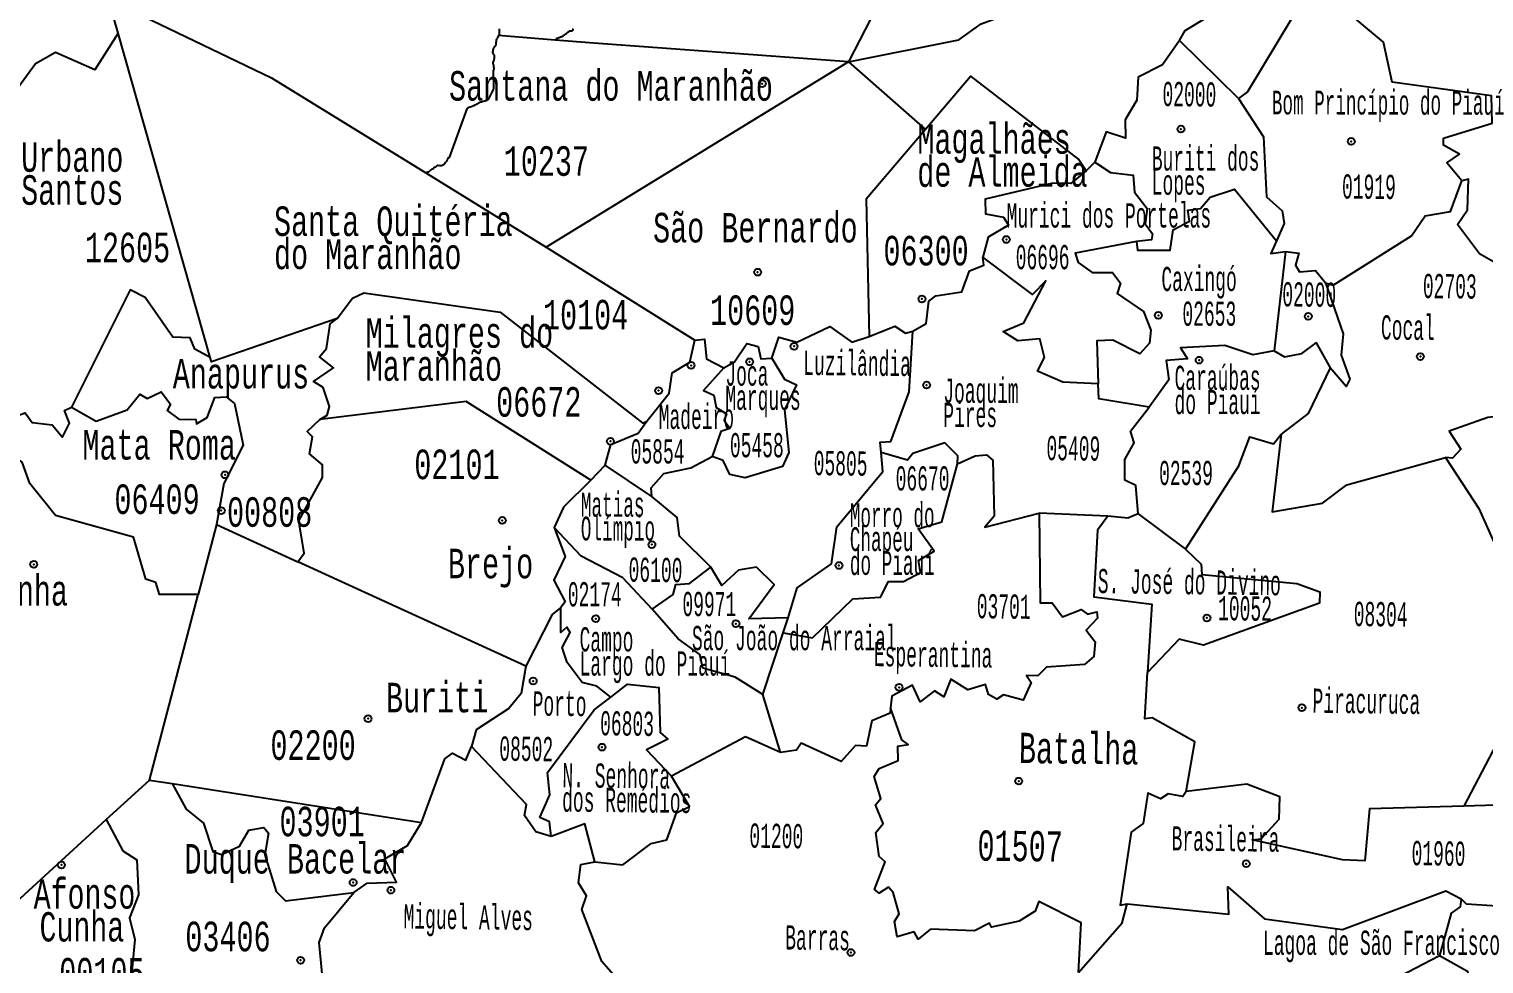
# Model space of a CAD drawing. Header units: millimetres. Extents: x 9851 to 10267, y 23387 to 23778.
# Drawn here: x 10157.09 to 10176.03, y 23682.18 to 23694.34 of the extents above; entities that cross this region are included whole.
import ezdxf
from ezdxf.enums import TextEntityAlignment as Align

# ---------------------------------------------------------------- set-up
doc = ezdxf.new("R2010")
doc.units = ezdxf.units.MM
doc.layers.add('3', color=7, linetype='Continuous')
doc.styles.add('MONOTXT', font='MONOTXT', dxfattribs={"height": 0.2})

# ---------------------------------------------------------------- blocks, each defined once
blk = doc.blocks.new('SEDE')
at = {"layer": '3', "color": 7, "linetype": 'Continuous'}
blk.add_circle((0, 0), 0.00451, dxfattribs=at)

msp = doc.modelspace()

# ---------------------------------------------------------------- linework, layer by layer
at = {"color": 7, "linetype": 'Continuous'}
for p, q in [((10158.25, 23694.289), (10158.124, 23694.734)), ((10158.124, 23694.734), (10160.244, 23693.71)), ((10159.448, 23690.068), (10158.25, 23694.289)), ((10163.2, 23694.259), (10163.198, 23694.259)), ((10163.939, 23694.198), (10163.2, 23694.259)), ((10164.44, 23694.158), (10163.939, 23694.198)), ((10167.759, 23693.917), (10164.44, 23694.158)), ((10172.836, 23693.439), (10172.065, 23694.194)), ((10167.759, 23693.917), (10163.823, 23691.506)), ((10167.759, 23693.917), (10168.759, 23693.038)), ((10160.244, 23693.71), (10162.253, 23692.472)), ((10162.253, 23692.472), (10163.823, 23691.506)), ((10170.966, 23692.612), (10170.85, 23692.498)), ((10163.823, 23691.506), (10165.757, 23690.294)), ((10173.446, 23691.447), (10173.3, 23690.157)), ((10164.404, 23688.473), (10164.59, 23688.67)), ((10165.196, 23688.261), (10164.59, 23688.67)), ((10171.135, 23688.004), (10170.239, 23688.046)), ((10171.53, 23688.037), (10172.144, 23687.574)), ((10159.527, 23687.895), (10159.289, 23686.986)), ((10159.527, 23687.895), (10160.586, 23687.411)), ((10163.558, 23686.055), (10160.586, 23687.411)), ((10158.658, 23684.57), (10159.289, 23686.986)), ((10166.907, 23686.486), (10166.972, 23686.682)), ((10166.643, 23685.684), (10166.907, 23686.486)), ((10166.87, 23684.929), (10166.643, 23685.684)), ((10158.092, 23684.059), (10158.658, 23684.57)), ((10158.658, 23684.57), (10158.953, 23684.528)), ((10158.953, 23684.528), (10162.197, 23684.019)), ((10156.463, 23682.564), (10158.092, 23684.059))]:
    msp.add_line(p, q, dxfattribs=at)
for points in [[(10167.759, 23693.917), (10169.192, 23694.204), (10169.485, 23694.41), (10170.04, 23694.617), (10170.204, 23694.795), (10170.086, 23694.897), (10169.479, 23694.927), (10169.502, 23695.415), (10169.739, 23695.57), (10169.972, 23695.621), (10169.797, 23696.135), (10169.818, 23696.359), (10170.039, 23696.655), (10169.819, 23697.166), (10169.744, 23697.234), (10169.591, 23697.229)], [(10169.591, 23697.229), (10169.489, 23697.14), (10169.535, 23697.023), (10169.48, 23696.785), (10169.299, 23696.784), (10169.017, 23696.648), (10168.962, 23696.486), (10169.01, 23696.382), (10168.847, 23696.306), (10168.87, 23696.17), (10168.783, 23696.105), (10168.843, 23696.023), (10167.759, 23693.917)], [(10172.065, 23694.194), (10172.139, 23694.326), (10172.513, 23694.552), (10172.594, 23694.902), (10172.797, 23695.141), (10172.681, 23695.425), (10172.219, 23695.822)], [(10173.716, 23694.796), (10172.951, 23693.525), (10172.836, 23693.439)], [(10175.741, 23692.369), (10175.545, 23692.603), (10175.71, 23692.715), (10175.504, 23692.832), (10175.505, 23692.924), (10176.138, 23693.117), (10176.13, 23693.473), (10174.835, 23693.653), (10174.722, 23694.171), (10174.169, 23694.631), (10173.716, 23694.796)], [(10163.21, 23694.348), (10163.209, 23694.332), (10163.208, 23694.329), (10163.208, 23694.322), (10163.209, 23694.319), (10163.209, 23694.314), (10163.208, 23694.306), (10163.209, 23694.299), (10163.209, 23694.288), (10163.209, 23694.283), (10163.209, 23694.277), (10163.208, 23694.271), (10163.205, 23694.267), (10163.203, 23694.263), (10163.199, 23694.26), (10163.198, 23694.259)], [(10164.172, 23694.345), (10164.169, 23694.342), (10164.169, 23694.34), (10164.167, 23694.338), (10164.167, 23694.336), (10164.167, 23694.335), (10164.166, 23694.331), (10164.166, 23694.33), (10164.165, 23694.324), (10164.165, 23694.323), (10164.161, 23694.318), (10164.155, 23694.318), (10164.153, 23694.317), (10164.15, 23694.317), (10164.147, 23694.316), (10164.144, 23694.314), (10164.141, 23694.314), (10164.141, 23694.315), (10164.138, 23694.314), (10164.134, 23694.314), (10164.131, 23694.315), (10164.129, 23694.315), (10164.128, 23694.315), (10164.125, 23694.315), (10164.12, 23694.313), (10164.118, 23694.311), (10164.115, 23694.309), (10164.112, 23694.306), (10164.11, 23694.304), (10164.105, 23694.303), (10164.1, 23694.298), (10164.094, 23694.294), (10164.09, 23694.29), (10164.087, 23694.288), (10164.082, 23694.283), (10164.079, 23694.278), (10164.076, 23694.276), (10164.07, 23694.273), (10164.066, 23694.271), (10164.061, 23694.267), (10164.059, 23694.266), (10164.057, 23694.265), (10164.054, 23694.262), (10164.052, 23694.261), (10164.048, 23694.259), (10164.045, 23694.257), (10164.043, 23694.255), (10164.039, 23694.254), (10164.036, 23694.251), (10164.027, 23694.242), (10164.021, 23694.24), (10164.014, 23694.238), (10164.009, 23694.236), (10164, 23694.233), (10163.992, 23694.231), (10163.985, 23694.229), (10163.982, 23694.227), (10163.977, 23694.225), (10163.971, 23694.224), (10163.968, 23694.222), (10163.961, 23694.221), (10163.957, 23694.221), (10163.956, 23694.219), (10163.954, 23694.216), (10163.952, 23694.216), (10163.95, 23694.212), (10163.95, 23694.21), (10163.946, 23694.207), (10163.944, 23694.205), (10163.943, 23694.203), (10163.941, 23694.2), (10163.94, 23694.2), (10163.939, 23694.198)], [(10158.25, 23694.289), (10157.943, 23693.813), (10157.432, 23694.04), (10157.172, 23693.892), (10156.902, 23693.522), (10156.484, 23693.563), (10156.197, 23693.283), (10156.208, 23693.175), (10155.606, 23692.975), (10155.544, 23692.671), (10154.983, 23692.532), (10154.929, 23692.619), (10154.623, 23692.449)], [(10163.2, 23694.259), (10163.192, 23694.244), (10163.184, 23694.226), (10163.182, 23694.219), (10163.176, 23694.21), (10163.172, 23694.2), (10163.17, 23694.188), (10163.168, 23694.18), (10163.167, 23694.167), (10163.166, 23694.154), (10163.165, 23694.145), (10163.165, 23694.138), (10163.163, 23694.133), (10163.16, 23694.125), (10163.154, 23694.116), (10163.145, 23694.103), (10163.137, 23694.095), (10163.132, 23694.084), (10163.121, 23694.038), (10163.126, 23694.028), (10163.13, 23694.021), (10163.136, 23694.012), (10163.139, 23694.008), (10163.142, 23694.003), (10163.144, 23693.997), (10163.145, 23693.992), (10163.145, 23693.985), (10163.145, 23693.978), (10163.145, 23693.965), (10163.143, 23693.959), (10163.141, 23693.95), (10163.139, 23693.94), (10163.136, 23693.931), (10163.128, 23693.909), (10163.128, 23693.907), (10163.128, 23693.899), (10163.128, 23693.892), (10163.13, 23693.887), (10163.131, 23693.882), (10163.134, 23693.875), (10163.136, 23693.863), (10163.137, 23693.856), (10163.137, 23693.848), (10163.138, 23693.838), (10163.138, 23693.832), (10163.138, 23693.822), (10163.136, 23693.813), (10163.133, 23693.804), (10163.132, 23693.795), (10163.131, 23693.784), (10163.131, 23693.774), (10163.131, 23693.769), (10163.13, 23693.751), (10163.132, 23693.742), (10163.132, 23693.732), (10163.132, 23693.723), (10163.133, 23693.712), (10163.136, 23693.692), (10163.137, 23693.677), (10163.137, 23693.669), (10163.137, 23693.662), (10163.137, 23693.652), (10163.137, 23693.642), (10163.137, 23693.632), (10163.137, 23693.623), (10163.135, 23693.585), (10163.135, 23693.581), (10163.134, 23693.567), (10163.132, 23693.559), (10163.132, 23693.555), (10163.117, 23693.527), (10163.112, 23693.522), (10163.109, 23693.514), (10163.105, 23693.505), (10163.102, 23693.496), (10163.093, 23693.48), (10163.092, 23693.477), (10163.088, 23693.469), (10163.085, 23693.461), (10163.077, 23693.446), (10163.075, 23693.442), (10163.069, 23693.433), (10163.065, 23693.427), (10163.06, 23693.424), (10163.055, 23693.419), (10163.049, 23693.414), (10163.039, 23693.411), (10163.03, 23693.408), (10163.022, 23693.403), (10163.002, 23693.399), (10162.98, 23693.394), (10162.967, 23693.391), (10162.949, 23693.383), (10162.944, 23693.38), (10162.939, 23693.378), (10162.934, 23693.375), (10162.931, 23693.374), (10162.925, 23693.37), (10162.921, 23693.367), (10162.904, 23693.358), (10162.891, 23693.353), (10162.89, 23693.351), (10162.882, 23693.348), (10162.882, 23693.346), (10162.877, 23693.343), (10162.866, 23693.338), (10162.861, 23693.336), (10162.856, 23693.334), (10162.844, 23693.331), (10162.837, 23693.328), (10162.832, 23693.328), (10162.824, 23693.325), (10162.818, 23693.324), (10162.812, 23693.321), (10162.806, 23693.319), (10162.799, 23693.314), (10162.795, 23693.312), (10162.788, 23693.306), (10162.787, 23693.305), (10162.558, 23692.67), (10162.546, 23692.665), (10162.541, 23692.663), (10162.541, 23692.662), (10162.539, 23692.656), (10162.533, 23692.645), (10162.532, 23692.64), (10162.529, 23692.634), (10162.524, 23692.624), (10162.522, 23692.618), (10162.519, 23692.615), (10162.516, 23692.611), (10162.512, 23692.606), (10162.502, 23692.592), (10162.491, 23692.582), (10162.486, 23692.578), (10162.48, 23692.574), (10162.474, 23692.572), (10162.465, 23692.567), (10162.457, 23692.565), (10162.453, 23692.563), (10162.446, 23692.563), (10162.437, 23692.565), (10162.415, 23692.566), (10162.408, 23692.566), (10162.404, 23692.565), (10162.395, 23692.559), (10162.39, 23692.555), (10162.378, 23692.547), (10162.368, 23692.543), (10162.363, 23692.538), (10162.356, 23692.532), (10162.353, 23692.528), (10162.343, 23692.521), (10162.334, 23692.518), (10162.322, 23692.513), (10162.319, 23692.509), (10162.315, 23692.504), (10162.306, 23692.497), (10162.302, 23692.495), (10162.299, 23692.491), (10162.292, 23692.486), (10162.288, 23692.482), (10162.28, 23692.479), (10162.253, 23692.472)], [(10172.065, 23694.194), (10171.844, 23693.878), (10171.529, 23693.718), (10171.51, 23693.419), (10171.36, 23693.162), (10171.365, 23692.923), (10171.112, 23693.007), (10170.966, 23692.612)], [(10170.85, 23692.498), (10170.749, 23692.654), (10169.35, 23693.729), (10168.759, 23693.038)], [(10172.836, 23693.439), (10173.159, 23692.941), (10173.201, 23692.161), (10173.405, 23691.978), (10173.431, 23691.813), (10173.329, 23691.586)], [(10168.759, 23693.038), (10167.989, 23692.129), (10168.028, 23690.341)], [(10170.85, 23692.498), (10170.653, 23692.334), (10170.419, 23692.339), (10169.536, 23692.131), (10169.54, 23691.94), (10169.777, 23691.895), (10169.838, 23691.793), (10169.577, 23691.634), (10169.504, 23691.375)], [(10170.966, 23692.612), (10171.167, 23692.475), (10171.464, 23692.443), (10171.481, 23692.22), (10171.644, 23692.007), (10171.62, 23691.808), (10171.716, 23691.678), (10171.702, 23691.601), (10171.507, 23691.577)], [(10171.507, 23691.577), (10171.52, 23691.467), (10171.946, 23691.468), (10171.986, 23691.732), (10172.196, 23691.843), (10172.177, 23691.987), (10172.34, 23692.01), (10172.466, 23692.154), (10172.783, 23692.26), (10173.329, 23691.586)], [(10173.969, 23691.042), (10174.065, 23691.009), (10175.088, 23691.654), (10175.264, 23691.911), (10175.596, 23691.97), (10175.741, 23692.369)], [(10176.429, 23691.159), (10175.97, 23691.418), (10175.684, 23691.802), (10175.817, 23691.993), (10175.828, 23692.39), (10175.741, 23692.369)], [(10171.507, 23691.577), (10170.709, 23691.426), (10170.746, 23691.304), (10170.93, 23691.176), (10171.196, 23691.174), (10171.3, 23691.036), (10171.255, 23690.904), (10171.598, 23690.67), (10171.693, 23690.425), (10171.677, 23690.257), (10171.55, 23690.119), (10171.199, 23690.296), (10170.992, 23690.288), (10171.008, 23689.727)], [(10173.329, 23691.586), (10173.256, 23691.423), (10173.446, 23691.447)], [(10168.596, 23690.413), (10168.768, 23690.513), (10168.804, 23690.801), (10168.893, 23690.873), (10169.234, 23690.922), (10169.331, 23691.199), (10169.519, 23691.272), (10169.504, 23691.375)], [(10171.008, 23689.727), (10170.546, 23689.749), (10170.218, 23689.89), (10170.309, 23690.071), (10170.25, 23690.311), (10169.962, 23690.287), (10169.77, 23690.408), (10170.039, 23690.522), (10170.325, 23691.068), (10170.152, 23690.889), (10169.504, 23691.375)], [(10173.446, 23691.447), (10173.622, 23691.426), (10173.577, 23691.272), (10173.627, 23691.182), (10173.838, 23691.202), (10173.969, 23691.042)], [(10159.448, 23690.068), (10159.245, 23690.176), (10159.187, 23690.326), (10158.962, 23690.335), (10158.6, 23690.852), (10158.404, 23690.952), (10157.641, 23689.425)], [(10173.969, 23691.042), (10174.199, 23690.377), (10174.172, 23690.101), (10174.282, 23689.788), (10174.236, 23689.691), (10174.028, 23689.935)], [(10161.1, 23690.576), (10161.299, 23690.842), (10161.449, 23690.911), (10163.223, 23690.658), (10165.081, 23689.215), (10165.132, 23689.24)], [(10161.1, 23690.576), (10159.464, 23690.012), (10159.448, 23690.068)], [(10160.873, 23689.263), (10160.969, 23689.317), (10160.998, 23689.432), (10160.916, 23689.68), (10160.794, 23689.758), (10161.053, 23689.933), (10160.871, 23690.08), (10160.959, 23690.185), (10161.011, 23690.509), (10161.1, 23690.576)], [(10166.76, 23690.059), (10166.85, 23690.335), (10167.084, 23690.268), (10167.515, 23690.474), (10167.802, 23690.268), (10168.028, 23690.341)], [(10168.028, 23690.341), (10168.36, 23690.477), (10168.501, 23690.388), (10168.596, 23690.413)], [(10168.181, 23688.835), (10168.169, 23688.966), (10168.307, 23688.978), (10168.547, 23689.622), (10168.596, 23690.413)], [(10165.132, 23689.24), (10165.423, 23689.606), (10165.46, 23689.872), (10165.69, 23690.009), (10165.757, 23690.294)], [(10165.757, 23690.294), (10165.883, 23690.308), (10165.908, 23690.053), (10166.135, 23689.936)], [(10166.135, 23689.936), (10166.273, 23690.014), (10166.433, 23690.251), (10166.583, 23690.214), (10166.617, 23690.054), (10166.76, 23690.059)], [(10173.3, 23690.157), (10173.022, 23690.104), (10172.655, 23690.226), (10172.081, 23690.197), (10172.171, 23690.053), (10171.893, 23690.031), (10171.927, 23689.779), (10171.672, 23689.424)], [(10173.3, 23690.157), (10173.433, 23690.078), (10173.659, 23690.121), (10173.847, 23690.262), (10174.028, 23689.935)], [(10166.76, 23690.059), (10166.926, 23689.788), (10167.081, 23689.714), (10166.925, 23689.39), (10166.982, 23688.833), (10166.896, 23688.65), (10166.411, 23688.502), (10166.212, 23688.549), (10166.124, 23688.73), (10165.984, 23688.781)], [(10166.135, 23689.936), (10165.87, 23689.641), (10166.003, 23689.581), (10166.035, 23689.417), (10166.169, 23689.337), (10166.138, 23689.252), (10166.211, 23689.145), (10166.096, 23689.108), (10165.984, 23688.781)], [(10174.028, 23689.935), (10173.742, 23689.339), (10173.388, 23689.071)], [(10157.641, 23689.425), (10157.964, 23689.24), (10158.367, 23689.388), (10158.529, 23689.594), (10158.627, 23689.535), (10158.807, 23689.621), (10158.928, 23689.462), (10158.885, 23689.38), (10159.039, 23689.265), (10159.258, 23689.262), (10159.267, 23689.207), (10159.408, 23689.29), (10159.508, 23689.548), (10159.655, 23689.559), (10159.764, 23689.471), (10159.877, 23688.928), (10159.623, 23688.428), (10159.527, 23687.895)], [(10171.672, 23689.424), (10171.016, 23689.53), (10171.008, 23689.727)], [(10156.881, 23689.294), (10157.036, 23689.351), (10157.13, 23689.224), (10157.39, 23689.193), (10157.522, 23689.034), (10157.615, 23689.216), (10157.552, 23689.38), (10157.641, 23689.425)], [(10164.404, 23688.473), (10162.779, 23689.495), (10160.873, 23689.263)], [(10171.53, 23688.037), (10171.5, 23688.404), (10171.353, 23688.475), (10171.353, 23688.744), (10171.477, 23688.958), (10171.429, 23689.113), (10171.672, 23689.424)], [(10176.704, 23689.462), (10176.576, 23689.562), (10176.471, 23689.443), (10176.476, 23689.332), (10176.082, 23689.29), (10175.578, 23689.112), (10175.73, 23688.877), (10175.621, 23688.761), (10175.529, 23688.768)], [(10159.289, 23686.986), (10158.786, 23686.985), (10158.738, 23687.142), (10158.608, 23687.183), (10158.449, 23687.732), (10157.435, 23688.015), (10157.098, 23688.429), (10156.998, 23688.707), (10156.814, 23688.846), (10156.814, 23688.919), (10156.925, 23688.963), (10156.881, 23689.294)], [(10160.586, 23687.411), (10160.672, 23687.523), (10160.603, 23687.946), (10160.908, 23688.506), (10160.909, 23688.672), (10160.74, 23688.816), (10160.779, 23689.037), (10160.709, 23689.106), (10160.873, 23689.263)], [(10164.59, 23688.67), (10164.661, 23688.939), (10165.019, 23689.085), (10165.132, 23689.24)], [(10172.144, 23687.574), (10172.84, 23688.658), (10172.984, 23689.039), (10173.29, 23688.948), (10173.388, 23689.071)], [(10173.388, 23689.071), (10173.271, 23688.061), (10173.928, 23688.176), (10174.244, 23688.414), (10175.529, 23688.768)], [(10169.175, 23688.687), (10169.182, 23688.789), (10169.011, 23688.959), (10168.593, 23688.819), (10168.525, 23688.735), (10168.181, 23688.835)], [(10165.196, 23688.261), (10165.188, 23688.373), (10165.352, 23688.561), (10165.704, 23688.635), (10165.984, 23688.781)], [(10166.907, 23686.486), (10167.289, 23686.423), (10167.813, 23686.928), (10168.173, 23686.949), (10168.277, 23687.154), (10168.474, 23687.156), (10168.695, 23687.272), (10168.67, 23687.427), (10168.873, 23687.55), (10168.662, 23687.84), (10168.972, 23687.929), (10169.175, 23688.687)], [(10166.972, 23686.682), (10167.09, 23687.074), (10167.534, 23687.385), (10167.606, 23687.865), (10168.204, 23688.584), (10168.181, 23688.835)], [(10169.175, 23688.687), (10169.405, 23688.792), (10169.553, 23688.803), (10169.636, 23688.732), (10169.654, 23688.004), (10169.532, 23687.861), (10170.239, 23688.046)], [(10175.529, 23688.768), (10175.965, 23688.103), (10176.377, 23687.182)], [(10164.404, 23688.473), (10164.047, 23688.12), (10163.926, 23687.858)], [(10165.966, 23687.342), (10165.558, 23687.745), (10165.525, 23687.987), (10165.196, 23688.261)], [(10170.239, 23688.046), (10170.253, 23686.875), (10170.407, 23686.878), (10170.544, 23686.695), (10170.788, 23686.79), (10170.87, 23686.728), (10170.991, 23686.758), (10171, 23686.677), (10170.852, 23686.522), (10170.969, 23686.37), (10170.952, 23686.179), (10170.828, 23686.074), (10170.337, 23686.039), (10170.22, 23685.928), (10170.073, 23685.933), (10170.135, 23685.839), (10170.031, 23685.609), (10169.777, 23685.678), (10169.69, 23685.624), (10169.581, 23685.683), (10169.541, 23685.813), (10169.309, 23685.743), (10169.089, 23685.882), (10168.999, 23685.655), (10168.878, 23685.732), (10168.69, 23685.588), (10168.589, 23685.804), (10168.323, 23685.661), (10168.306, 23685.513)], [(10171.135, 23688.004), (10171.001, 23687.822), (10170.953, 23686.954), (10171.706, 23686.861), (10171.651, 23685.969)], [(10171.53, 23688.037), (10171.394, 23687.98), (10171.135, 23688.004)], [(10163.926, 23687.858), (10164.07, 23687.482), (10163.921, 23687.174), (10164.069, 23686.888), (10164.01, 23686.818)], [(10165.199, 23686.795), (10164.819, 23687.201), (10164.276, 23687.483), (10163.926, 23687.858)], [(10172.144, 23687.574), (10172.349, 23687.382), (10172.355, 23687.244), (10173.595, 23687.129), (10173.893, 23687.021), (10173.89, 23686.871), (10172.381, 23686.325), (10172.063, 23686.404), (10171.651, 23685.969)], [(10165.199, 23686.795), (10165.475, 23686.987), (10165.508, 23687.115), (10165.688, 23687.13), (10165.966, 23687.342)], [(10166.972, 23686.682), (10166.459, 23686.667), (10166.788, 23687.116), (10166.561, 23687.343), (10166.325, 23687.304), (10166.107, 23687.101), (10165.966, 23687.342)], [(10176.377, 23687.182), (10176.805, 23686.21), (10175.767, 23684.233)], [(10164.01, 23686.818), (10163.899, 23686.724), (10163.558, 23686.055)], [(10164.662, 23685.65), (10164.482, 23685.793), (10164.291, 23685.841), (10164.096, 23686.102), (10164.029, 23686.298), (10164.135, 23686.49), (10164.092, 23686.562), (10164.011, 23686.491), (10164.01, 23686.818)], [(10166.643, 23685.684), (10166.28, 23685.911), (10165.86, 23686.025), (10165.822, 23686.204), (10165.538, 23686.409), (10165.199, 23686.795)], [(10163.558, 23686.055), (10163.494, 23685.697), (10163.337, 23685.504), (10162.908, 23685.225), (10162.851, 23685.009)], [(10164.662, 23685.65), (10164.879, 23685.817), (10165.287, 23685.776), (10165.304, 23685.19), (10165.404, 23685.102), (10165.126, 23684.966), (10165.454, 23684.623)], [(10172.152, 23684.421), (10172.265, 23685.067), (10171.712, 23685.382), (10171.614, 23685.369), (10171.651, 23685.969)], [(10163.887, 23683.836), (10163.864, 23684.029), (10163.738, 23684.086), (10163.867, 23684.377), (10163.84, 23684.668), (10164.447, 23685.483), (10164.662, 23685.65)], [(10168.306, 23685.513), (10168.301, 23685.441), (10168.06, 23685.341), (10167.99, 23685.011), (10167.847, 23685.022), (10167.66, 23684.812), (10167.14, 23685.05), (10167.08, 23684.96), (10166.87, 23684.929)], [(10170.752, 23682.069), (10170.787, 23682.712), (10170.235, 23682.99), (10170.189, 23682.865), (10169.979, 23682.734), (10169.618, 23682.655), (10169.594, 23682.709), (10169.398, 23682.611), (10168.826, 23682.632), (10168.663, 23682.5), (10168.614, 23682.598), (10168.392, 23682.531), (10168.355, 23682.729), (10168.415, 23682.829), (10168.339, 23683.11), (10168.278, 23683.177), (10168.155, 23683.1), (10168.094, 23683.146), (10168.235, 23683.507), (10168.158, 23683.577), (10168.115, 23683.887), (10168.209, 23684.004), (10168.107, 23684.249), (10168.176, 23684.33), (10168.093, 23684.619), (10168.158, 23684.721), (10168.404, 23684.827), (10168.401, 23685.013), (10168.533, 23685.035), (10168.45, 23685.094), (10168.306, 23685.513)], [(10166.87, 23684.929), (10166.417, 23685.133), (10165.454, 23684.623)], [(10162.197, 23684.019), (10162.5, 23684.847), (10162.602, 23684.92), (10162.777, 23684.831), (10162.851, 23685.009)], [(10163.887, 23683.836), (10163.688, 23683.899), (10163.54, 23684.112), (10163.567, 23684.252), (10162.851, 23685.009)], [(10158.953, 23684.528), (10159.133, 23684.191), (10159.359, 23684.01), (10159.483, 23683.64), (10159.596, 23683.604), (10159.827, 23683.711), (10159.949, 23683.921), (10160.146, 23683.954), (10160.204, 23683.879), (10160.16, 23683.596), (10160.305, 23683.121), (10160.429, 23683.001), (10161.317, 23683.107)], [(10164.455, 23683.507), (10164.818, 23683.466), (10165.189, 23683.746), (10165.39, 23683.792), (10165.517, 23684.146), (10165.686, 23684.227), (10165.454, 23684.623)], [(10175.767, 23684.233), (10174.539, 23684.196), (10174.479, 23683.52), (10174.188, 23683.535), (10173.014, 23683.793), (10173.128, 23683.808), (10173.362, 23684.064), (10173.373, 23684.353), (10172.945, 23684.516), (10172.152, 23684.421)], [(10172.152, 23684.421), (10172.109, 23684.356), (10171.921, 23684.392), (10171.821, 23684.328), (10171.652, 23684.399), (10171.592, 23684.004), (10171.436, 23683.892), (10171.292, 23682.944), (10171.383, 23682.961)], [(10177.58, 23683.3), (10177.31, 23684.277), (10175.767, 23684.233)], [(10158.092, 23684.059), (10158.309, 23683.65), (10158.49, 23683.533), (10158.515, 23683.077), (10158.395, 23682.779), (10158.465, 23682.498), (10158.418, 23681.994), (10158.553, 23681.731), (10158.648, 23681.15)], [(10161.317, 23683.107), (10161.491, 23683.229), (10161.874, 23683.241), (10161.721, 23683.544), (10162.014, 23683.72), (10162.197, 23684.019)], [(10164.455, 23683.507), (10164.323, 23684), (10163.887, 23683.836)], [(10165.314, 23681.33), (10164.547, 23682.21), (10164.287, 23682.888), (10164.345, 23683.065), (10164.242, 23683.233), (10164.272, 23683.472), (10164.455, 23683.507)], [(10177.58, 23683.3), (10177.427, 23683.288), (10177.423, 23683.384), (10177.36, 23683.345), (10177.295, 23683.419), (10177.122, 23683.282), (10177.022, 23683.313), (10176.978, 23683.205), (10176.819, 23683.179), (10176.64, 23683.304), (10176.483, 23683.179), (10176.432, 23682.986), (10176.257, 23682.856), (10176.196, 23682.928), (10175.801, 23682.956), (10175.733, 23683.024)], [(10171.383, 23682.961), (10172.71, 23682.826), (10172.697, 23683.181), (10173.174, 23682.764), (10174.19, 23682.625), (10175.535, 23683.13), (10175.733, 23683.024)], [(10161.118, 23681.283), (10161.124, 23681.483), (10160.928, 23681.827), (10160.864, 23682.456), (10160.936, 23682.65), (10161.317, 23683.107)], [(10175.733, 23683.024), (10175.719, 23682.923), (10175.602, 23682.837), (10175.452, 23682.288)], [(10170.752, 23682.069), (10171.321, 23682.715), (10171.383, 23682.961)], [(10174.328, 23680.834), (10174.255, 23680.768), (10174.126, 23680.783), (10174.118, 23680.928), (10174.222, 23681.01), (10174.093, 23681.333), (10174.389, 23681.297), (10174.574, 23681.414), (10174.587, 23681.62), (10174.826, 23681.965), (10175.452, 23682.288)], [(10175.452, 23682.288), (10175.814, 23682.086), (10175.862, 23681.733)]]:
    msp.add_lwpolyline(points, dxfattribs=at)
for p in [(10166.635, 23693.632), (10172.085, 23693.041), (10174.302, 23692.882), (10169.813, 23691.605), (10166.574, 23691.18), (10168.713, 23690.832), (10171.791, 23690.618), (10173.742, 23690.605), (10167.049, 23690.216), (10166.469, 23690.013), (10172.322, 23690.035), (10175.202, 23690.082), (10165.708, 23689.966), (10165.285, 23689.638), (10168.774, 23689.71), (10164.658, 23688.98), (10159.641, 23688.543), (10159.591, 23688.077), (10163.249, 23687.949), (10165.197, 23687.635), (10157.149, 23687.377), (10167.633, 23687.363), (10164.466, 23686.671), (10166.291, 23686.605), (10172.424, 23686.68), (10163.652, 23685.86), (10168.416, 23685.777), (10173.66, 23685.513), (10161.502, 23685.371), (10164.547, 23684.999), (10169.974, 23684.557), (10157.51, 23683.466), (10172.935, 23683.482), (10161.308, 23683.238), (10161.799, 23683.138), (10160.624, 23682.227), (10167.788, 23682.327)]:
    msp.add_point(p, dxfattribs=at)

# ---------------------------------------------------------------- block references
for p, xscale, yscale, zscale, rotation in [((10166.635, 23693.632), 10.00001105303891, 10.00001105303891, 10, 0.1945007977751944), ((10172.085, 23693.041), 10, 10, 10, 0.1792930199572839), ((10174.302, 23692.882), 10, 10, 10, 0.1712889160859015), ((10169.813, 23691.605), 9.99997800274004, 9.99997800274004, 10, 0.2161128091534009), ((10166.574, 23691.18), 10, 10, 10, 0.237457050706787), ((10168.713, 23690.832), 10, 10, 10, 0.2345222212680954), ((10171.791, 23690.618), 9.999983916985821, 9.999983916985821, 10, 0.2249173164004252), ((10173.742, 23690.605), 9.99997817849019, 9.99997817849019, 10, 0.2163796125553669), ((10167.049, 23690.216), 10, 10, 10, 0.2521311789014026), ((10165.708, 23689.966), 10.00001120775492, 10.00001120775492, 10, 0.2617360450201914), ((10166.469, 23690.013), 10, 10, 10, 0.2580008210256637), ((10172.322, 23690.035), 9.99998968789594, 9.99998968789594, 10, 0.2331882074791174), ((10175.202, 23690.082), 9.999980126053229, 9.999980126053229, 10, 0.2193144493551067), ((10165.285, 23689.638), 10.0000170302574, 10.0000170302574, 10, 0.2689396849849082), ((10168.774, 23689.71), 10, 10, 10, 0.2539987928845008), ((10164.658, 23688.98), 9.999981664435857, 9.999981664435857, 10, 0.2822810508379606), ((10159.641, 23688.543), 10, 10, 10, 0.3062931770491784), ((10159.591, 23688.077), 10.00001024541483, 10.00001024541483, 10, 0.3137635947661513), ((10163.249, 23687.949), 10, 10, 10, 0.3041587700633085), ((10165.197, 23687.635), 10, 10, 10, 0.30282476526807), ((10157.149, 23687.377), 9.999981252003186, 9.999981252003186, 10, 0.3316407376894132), ((10167.633, 23687.363), 10, 10, 10, 0.2990895500993652), ((10164.466, 23686.671), 10.00001747055264, 10.00001747055264, 10, 0.3212340018151792), ((10166.291, 23686.605), 10.00001280630611, 10.00001280630611, 10, 0.3164315985214867), ((10172.424, 23686.68), 9.999999999999998, 9.999999999999998, 9.999999999999998, 0.2932199211386259), ((10163.652, 23685.86), 9.99998696003083, 9.99998696003083, 10, 0.3372435502175773), ((10168.416, 23685.777), 10.00001956610184, 10.00001956610184, 10, 0.3233684018342277), ((10173.66, 23685.513), 10, 10, 10, 0.3094947859321563), ((10161.502, 23685.371), 10, 10, 10, 0.3511171532538698), ((10164.547, 23684.999), 10, 10, 10, 0.3484491558174168), ((10169.974, 23684.557), 9.999989159670296, 9.999989159670296, 10, 0.3393779532994853), ((10157.51, 23683.466), 10, 10, 10, 0.3898047542701965), ((10172.935, 23683.482), 10, 10, 10, 0.3484491558174168), ((10161.308, 23683.238), 10, 10, 10, 0.385269175968987), ((10161.799, 23683.138), 9.999999999999998, 9.999999999999998, 9.999999999999998, 0.3855359748268067), ((10160.624, 23682.227), 10.0000137270125, 10.0000137270125, 10, 0.4023442686808744), ((10167.788, 23682.327), 10, 10, 10, 0.3836683824716074)]:
    msp.add_blockref('SEDE', p, dxfattribs=dict(at, xscale=xscale, yscale=yscale, zscale=zscale, rotation=rotation))

# ---------------------------------------------------------------- texts
at = {"color": 7, "linetype": 'Continuous', "style": 'MONOTXT'}
for s, height, width, p in [('Santana do Maranh%%227o', 0.38413, 0.667465, (10162.557, 23693.796)), ('Mata Roma', 0.3843, 0.667462, (10157.784, 23689.125)), ('06409', 0.3843, 0.667459, (10158.2, 23688.418)), ('Chapadinha', 0.3844, 0.667466, (10155.375, 23687.226)), ('Duque Bacelar', 0.38455, 0.667461, (10159.113, 23683.739))]:
    msp.add_text(s, height=height, dxfattribs=dict(at, width=width)).set_placement(p, align=Align.TOP_LEFT)
for s, height, rotation, width, p in [('02000', 0.3149, 359.3654, 0.514287, (10171.847, 23693.656)), ('Bom Princ%%237pio do Piau%%237', 0.30938, 359.9168, 0.51428, (10173.269, 23693.542)), ('Magalh%%227es ', 0.38405, 359.999, 0.667462, (10168.654, 23693.105)), ('Urbano ', 0.384, 359.9985, 0.667462, (10156.986, 23692.87)), ('10237', 0.3842, 360, 0.66746, (10163.269, 23692.818)), ('Buriti dos ', 0.31471, 359.9776, 0.51429, (10171.706, 23692.817)), ('de Almeida', 0.3841, 359.999, 0.667462, (10168.653, 23692.676)), ('Santos', 0.384, 359.9985, 0.667462, (10156.986, 23692.441)), ('Lopes', 0.3147, 359.9776, 0.51429, (10171.705, 23692.502)), ('01919', 0.3149, 359.387, 0.51429, (10174.184, 23692.453)), ('Santa Quit%%233ria ', 0.38413, 359.9993, 0.667462, (10160.278, 23692.035)), ('Murici dos Portelas', 0.31492, 0, 0.514289, (10169.815, 23692.075)), ('S%%227o Bernardo', 0.3842, 0, 0.66746, (10165.213, 23691.951)), ('12605', 0.3842, 0, 0.667467, (10157.816, 23691.694)), ('do Maranh%%227o', 0.38413, 359.9993, 0.667462, (10160.278, 23691.605)), ('06300', 0.3842, 0, 0.667462, (10168.212, 23691.652)), ('06696', 0.3149, 0, 0.514284, (10169.934, 23691.533)), ('Caxing%%243', 0.31494, 360, 0.514288, (10171.831, 23691.249)), ('02703', 0.3149, 359.3361, 0.514284, (10175.237, 23691.158)), ('02000', 0.3149, 359.3654, 0.514287, (10173.407, 23691.05)), ('10104', 0.3842, 0, 0.667467, (10163.78, 23690.819)), ('10609', 0.3842, 0, 0.667459, (10165.955, 23690.877)), ('02653', 0.315, 360, 0.514283, (10172.104, 23690.797)), ('Milagres do', 0.38416, 359.9991, 0.667467, (10161.471, 23690.581)), ('Cocal', 0.315, 359.3577, 0.514292, (10174.691, 23690.619)), ('Maranh%%227o', 0.38416, 359.9991, 0.667467, (10161.471, 23690.151)), ('Luzil%%226ndia', 0.31498, 359.3473, 0.514282, (10167.17, 23690.158)), ('Anapurus', 0.3843, 0, 0.667464, (10158.96, 23690.051)), ('Joca', 0.3148, 359.9976, 0.514282, (10166.154, 23690.018)), ('Cara%%250bas', 0.31478, 359.9977, 0.514282, (10172.002, 23689.963)), ('Joaquim ', 0.3148, 359.9455, 0.514287, (10168.991, 23689.795)), ('06672', 0.3843, 360, 0.667464, (10163.17, 23689.684)), ('Marques', 0.3148, 359.9976, 0.514282, (10166.154, 23689.703)), ('do Piau%%237', 0.31478, 359.9977, 0.514282, (10172.002, 23689.648)), ('Madeiro', 0.315, 360, 0.51429, (10165.286, 23689.455)), ('Pires', 0.3148, 359.9455, 0.514287, (10168.991, 23689.48)), ('05458', 0.315, 360, 0.514285, (10166.213, 23689.086)), ('05409', 0.315, 359.3337, 0.514285, (10170.336, 23689.049)), ('05854', 0.315, 360, 0.51428, (10164.921, 23689.005)), ('05805', 0.315, 359.3236, 0.51428, (10167.306, 23688.854)), ('06670', 0.315, 360, 0.514289, (10168.371, 23688.654)), ('02539', 0.315, 360, 0.514284, (10171.801, 23688.724)), ('Matias ', 0.3104, 359.909, 0.514282, (10164.273, 23688.309)), ('00808', 0.3843, 0, 0.667464, (10159.666, 23688.251)), ('Morro do', 0.31, 0.0164, 0.514282, (10167.774, 23688.172)), ('Ol%%237mpio', 0.31041, 359.909, 0.514282, (10164.272, 23687.999)), ('Chap%%233u', 0.31, 0.0164, 0.514282, (10167.774, 23687.861)), ('Brejo', 0.3844, 0, 0.667462, (10162.542, 23687.581)), ('do Piau%%237', 0.31003, 0.0164, 0.514282, (10167.775, 23687.551)), ('06100', 0.3151, 359.3112, 0.514282, (10164.896, 23687.468)), ('S. Jos%%233 do Divino', 0.31508, 359.3011, 0.514282, (10171.005, 23687.319)), ('02174', 0.3151, 0, 0.514282, (10164.103, 23687.146)), ('09971', 0.3151, 0, 0.514282, (10165.595, 23687.019)), ('03701', 0.3151, 359.3001, 0.514291, (10169.429, 23686.992)), ('10052', 0.3151, 359.3014, 0.514286, (10172.571, 23686.966)), ('08304', 0.3151, 359.2589, 0.514281, (10174.337, 23686.891)), ('S%%227o Jo%%227o do Arraial', 0.3151, 0, 0.514285, (10165.719, 23686.576)), ('Campo', 0.315, 359.9987, 0.514281, (10164.256, 23686.56)), ('Esperantina', 0.31511, 359.2757, 0.514289, (10168.09, 23686.369)), ('Largo do Piau%%237', 0.31501, 359.9987, 0.514281, (10164.256, 23686.245)), ('Buriti', 0.3845, 360, 0.667464, (10161.735, 23685.837)), ('Porto', 0.3151, 359.2734, 0.514284, (10163.647, 23685.726)), ('Piracuruca', 0.3151, 359.2709, 0.514284, (10173.8, 23685.763)), ('06803', 0.3151, 359.2445, 0.514288, (10164.526, 23685.469)), ('02200', 0.3845, 360, 0.667459, (10160.231, 23685.218)), ('08502', 0.3152, 359.2649, 0.514283, (10163.213, 23685.139)), ('N. Senhora ', 0.31508, 359.3495, 0.514286, (10164.035, 23684.792)), ('dos Rem%%233dios', 0.31508, 359.3495, 0.514286, (10164.031, 23684.477)), ('03901', 0.3845, 360, 0.667461, (10160.349, 23684.224)), ('01200', 0.3152, 359.1936, 0.514281, (10166.469, 23684.007)), ('Brasileira', 0.3152, 359.2248, 0.51429, (10171.966, 23683.971)), ('01960', 0.3152, 359.2338, 0.514285, (10175.09, 23683.779)), ('Miguel Alves', 0.31524, 359.2231, 0.514283, (10161.967, 23682.956)), ('Barras', 0.3153, 359.2047, 0.514287, (10166.936, 23682.682)), ('Lagoa de S%%227o Francisco', 0.31526, 360, 0.514283, (10173.153, 23682.612))]:
    msp.add_text(s, height=height, rotation=rotation, dxfattribs=dict(at, width=width)).set_placement(p, align=Align.TOP_LEFT)
at = {"color": 7, "linetype": 'Continuous', "style": 'MONOTXT', "width": 0.666669}
msp.add_text('02101', height=0.3848, dxfattribs=at).set_placement((10162.659, 23688.679), align=Align.MIDDLE)
at = {"color": 7, "linetype": 'Continuous', "style": 'MONOTXT', "width": 0.651427}
msp.add_text('Batalha', height=0.394, rotation=359.252, dxfattribs=at).set_placement((10169.974, 23684.793))
at = {"color": 7, "linetype": 'Continuous', "style": 'MONOTXT'}
for s, height, rotation, width, p in [('01507', 0.394, 359.2318, 0.651425, (10169.992, 23683.713)), ('Afonso ', 0.3817, 359.9985, 0.66746, (10157.921, 23683.105)), ('Cunha', 0.3817, 359.9985, 0.66746, (10157.776, 23682.678)), ('03406', 0.3851, 360, 0.666667, (10159.678, 23682.536)), ('00105', 0.3851, 360, 0.666662, (10158.037, 23682.063))]:
    msp.add_text(s, height=height, rotation=rotation, dxfattribs=dict(at, width=width)).set_placement(p, align=Align.MIDDLE)

doc.saveas('drawing.dxf')
